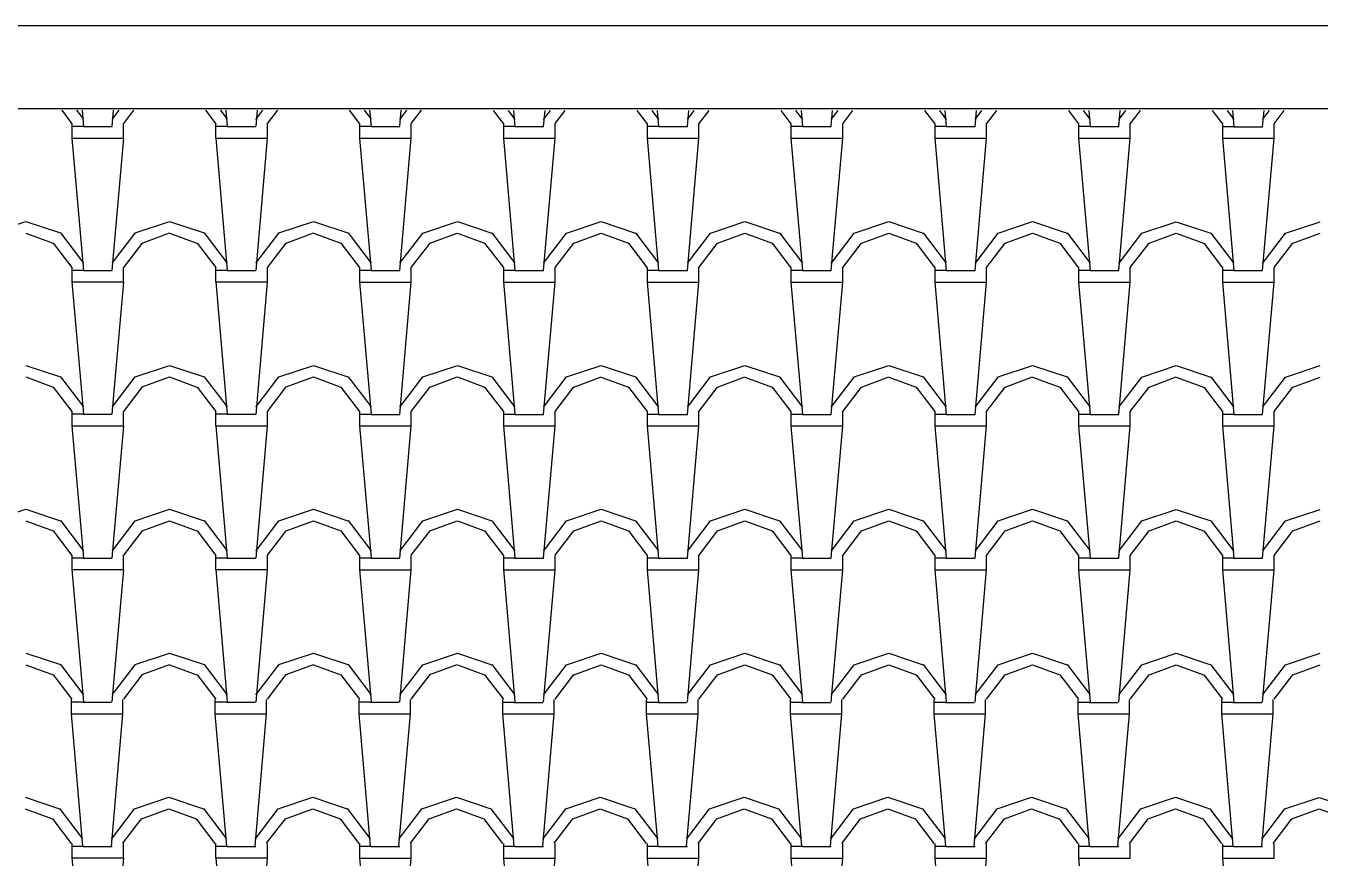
# Model space of a CAD drawing. Extents: x 32549 to 39694, y 7645 to 11950.
# Drawn here: x 33193.4 to 33328.4, y 11542.5 to 11629.3 of the extents above; entities that cross this region are included whole.
import ezdxf

# ---------------------------------------------------------------- set-up
doc = ezdxf.new("R2010")
doc.units = 0
doc.header["$LTSCALE"] = 80
doc.header["$MEASUREMENT"] = 0
doc.layers.add('ROOF', color=11, linetype='CONTINUOUS')
doc.layers.add('TEXT', color=3, linetype='CONTINUOUS')

msp = doc.modelspace()

# ---------------------------------------------------------------- linework, layer by layer
at = {"layer": 'ROOF'}
for p, q in [((33197.09, 11620.46), (33198.16, 11619.06)), ((33198.65, 11620.46), (33199.35, 11619.53)), ((33199.21, 11620.46), (33199.36, 11618.77)), ((33202.35, 11619.51), (33203.07, 11620.46)), ((33202.36, 11618.77), (33202.5, 11620.46)), ((33203.56, 11619.07), (33204.62, 11620.46)), ((33212.09, 11620.46), (33213.16, 11619.06)), ((33213.65, 11620.46), (33214.35, 11619.53)), ((33214.21, 11620.46), (33214.36, 11618.77)), ((33217.35, 11619.51), (33218.07, 11620.46)), ((33217.36, 11618.76), (33217.5, 11620.46)), ((33218.56, 11619.07), (33219.62, 11620.46)), ((33227.09, 11620.46), (33228.16, 11619.06)), ((33228.65, 11620.46), (33229.36, 11619.53)), ((33229.21, 11620.46), (33229.36, 11618.77)), ((33232.35, 11619.51), (33233.08, 11620.46)), ((33232.36, 11618.76), (33232.51, 11620.46)), ((33233.56, 11619.07), (33234.62, 11620.46)), ((33242.09, 11620.45), (33243.16, 11619.06)), ((33243.65, 11620.45), (33244.36, 11619.52)), ((33244.21, 11620.45), (33244.36, 11618.77)), ((33247.36, 11619.51), (33248.08, 11620.45)), ((33247.36, 11618.76), (33247.51, 11620.45)), ((33248.56, 11619.07), (33249.62, 11620.45)), ((33257.09, 11620.45), (33258.16, 11619.05)), ((33258.65, 11620.45), (33259.36, 11619.52)), ((33259.21, 11620.45), (33259.36, 11618.76)), ((33262.36, 11619.51), (33263.08, 11620.45)), ((33262.36, 11618.76), (33262.51, 11620.45)), ((33263.56, 11619.06), (33264.62, 11620.45)), ((33272.1, 11620.45), (33273.16, 11619.05)), ((33273.65, 11620.45), (33274.36, 11619.52)), ((33274.21, 11620.45), (33274.36, 11618.76)), ((33277.36, 11619.5), (33278.08, 11620.45)), ((33277.36, 11618.76), (33277.51, 11620.45)), ((33278.56, 11619.06), (33279.62, 11620.45)), ((33287.1, 11620.45), (33288.16, 11619.05)), ((33288.65, 11620.45), (33289.36, 11619.52)), ((33289.21, 11620.45), (33289.36, 11618.76)), ((33292.36, 11619.5), (33293.08, 11620.45)), ((33292.36, 11618.75), (33292.51, 11620.45)), ((33293.56, 11619.06), (33294.62, 11620.45)), ((33302.1, 11620.45), (33303.16, 11619.05)), ((33303.65, 11620.45), (33304.36, 11619.52)), ((33304.22, 11620.45), (33304.36, 11618.76)), ((33307.36, 11619.5), (33308.08, 11620.45)), ((33307.36, 11618.75), (33307.51, 11620.45)), ((33308.56, 11619.06), (33309.62, 11620.45)), ((33317.1, 11620.44), (33318.17, 11619.05)), ((33318.65, 11620.44), (33319.36, 11619.51)), ((33319.22, 11620.44), (33319.36, 11618.76)), ((33322.36, 11619.5), (33323.08, 11620.44)), ((33322.36, 11618.75), (33322.51, 11620.44)), ((33323.56, 11619.06), (33324.62, 11620.44)), ((33198.15, 11619.07), (33198.15, 11617.57)), ((33199.35, 11618.77), (33198.15, 11618.77)), ((33199.35, 11618.77), (33202.35, 11618.77)), ((33203.55, 11617.57), (33203.55, 11619.07)), ((33213.15, 11619.07), (33213.15, 11617.57)), ((33214.35, 11618.77), (33213.15, 11618.77)), ((33214.35, 11618.77), (33217.35, 11618.77)), ((33218.55, 11617.57), (33218.55, 11619.07)), ((33228.16, 11619.06), (33228.16, 11617.56)), ((33229.36, 11618.76), (33228.16, 11618.76)), ((33229.36, 11618.76), (33232.36, 11618.76)), ((33233.56, 11617.56), (33233.56, 11619.06)), ((33243.16, 11619.06), (33243.16, 11617.56)), ((33244.36, 11618.76), (33243.16, 11618.76)), ((33244.36, 11618.76), (33247.36, 11618.76)), ((33248.56, 11617.56), (33248.56, 11619.06)), ((33258.16, 11619.06), (33258.16, 11617.56)), ((33259.36, 11618.76), (33258.16, 11618.76)), ((33259.36, 11618.76), (33262.36, 11618.76)), ((33263.56, 11617.56), (33263.56, 11619.06)), ((33273.16, 11619.06), (33273.16, 11617.56)), ((33274.36, 11618.76), (33273.16, 11618.76)), ((33274.36, 11618.76), (33277.36, 11618.76)), ((33278.56, 11617.56), (33278.56, 11619.06)), ((33288.16, 11619.06), (33288.16, 11617.56)), ((33289.36, 11618.76), (33288.16, 11618.76)), ((33289.36, 11618.76), (33292.36, 11618.76)), ((33293.56, 11617.56), (33293.56, 11619.06)), ((33303.16, 11619.06), (33303.16, 11617.56)), ((33304.36, 11618.76), (33303.16, 11618.76)), ((33304.36, 11618.76), (33307.36, 11618.76)), ((33308.56, 11617.56), (33308.56, 11619.06)), ((33318.16, 11619.05), (33318.16, 11617.55)), ((33319.36, 11618.75), (33318.16, 11618.75)), ((33319.36, 11618.75), (33322.36, 11618.75)), ((33323.56, 11617.55), (33323.56, 11619.05)), ((33198.15, 11617.57), (33199.35, 11617.57)), ((33198.16, 11617.57), (33199.36, 11603.77)), ((33199.35, 11617.57), (33203.55, 11617.57)), ((33202.36, 11603.77), (33203.56, 11617.57)), ((33213.15, 11617.57), (33214.35, 11617.57)), ((33213.16, 11617.57), (33214.36, 11603.77)), ((33214.35, 11617.57), (33218.55, 11617.57)), ((33217.36, 11603.76), (33218.56, 11617.56)), ((33228.16, 11617.57), (33229.36, 11603.77)), ((33228.16, 11617.56), (33229.36, 11617.56)), ((33229.36, 11617.56), (33233.56, 11617.56)), ((33232.36, 11603.76), (33233.56, 11617.56)), ((33243.16, 11617.57), (33244.36, 11603.77)), ((33243.16, 11617.56), (33244.36, 11617.56)), ((33244.36, 11617.56), (33248.56, 11617.56)), ((33247.36, 11603.76), (33248.56, 11617.56)), ((33258.16, 11617.56), (33259.36, 11603.76)), ((33258.16, 11617.56), (33259.36, 11617.56)), ((33259.36, 11617.56), (33263.56, 11617.56)), ((33262.36, 11603.76), (33263.56, 11617.56)), ((33273.16, 11617.56), (33274.36, 11603.76)), ((33273.16, 11617.56), (33274.36, 11617.56)), ((33274.36, 11617.56), (33278.56, 11617.56)), ((33277.36, 11603.76), (33278.56, 11617.56)), ((33288.16, 11617.56), (33289.36, 11603.76)), ((33288.16, 11617.56), (33289.36, 11617.56)), ((33289.36, 11617.56), (33293.56, 11617.56)), ((33292.36, 11603.75), (33293.56, 11617.55)), ((33303.16, 11617.56), (33304.36, 11603.76)), ((33303.16, 11617.56), (33304.36, 11617.56)), ((33304.36, 11617.56), (33308.56, 11617.56)), ((33307.36, 11603.75), (33308.56, 11617.55)), ((33318.16, 11617.56), (33319.36, 11603.76)), ((33318.16, 11617.55), (33319.36, 11617.55)), ((33319.36, 11617.55), (33323.56, 11617.55)), ((33322.36, 11603.75), (33323.56, 11617.55)), ((33189.75, 11607.67), (33193.35, 11608.87)), ((33193.35, 11608.87), (33196.95, 11607.67)), ((33204.75, 11607.67), (33208.35, 11608.87)), ((33208.35, 11608.87), (33211.95, 11607.67)), ((33219.75, 11607.67), (33223.35, 11608.87)), ((33223.35, 11608.87), (33226.95, 11607.67)), ((33234.76, 11607.66), (33238.36, 11608.86)), ((33238.36, 11608.86), (33241.96, 11607.66)), ((33249.76, 11607.66), (33253.36, 11608.86)), ((33253.36, 11608.86), (33256.96, 11607.66)), ((33264.76, 11607.66), (33268.36, 11608.86)), ((33268.36, 11608.86), (33271.96, 11607.66)), ((33279.76, 11607.66), (33283.36, 11608.86)), ((33283.36, 11608.86), (33286.96, 11607.66)), ((33294.76, 11607.66), (33298.36, 11608.86)), ((33298.36, 11608.86), (33301.96, 11607.66)), ((33309.76, 11607.65), (33313.36, 11608.85)), ((33313.36, 11608.85), (33316.96, 11607.65)), ((33324.76, 11607.65), (33328.36, 11608.85)), ((33193.35, 11607.66), (33196.2, 11606.61)), ((33196.21, 11606.61), (33198.16, 11604.06)), ((33196.95, 11607.68), (33199.35, 11604.53)), ((33202.35, 11604.51), (33204.75, 11607.66)), ((33203.56, 11604.07), (33205.51, 11606.62)), ((33205.5, 11606.62), (33208.35, 11607.67)), ((33208.35, 11607.66), (33211.2, 11606.61)), ((33211.21, 11606.61), (33213.16, 11604.06)), ((33211.95, 11607.68), (33214.35, 11604.53)), ((33217.35, 11604.51), (33219.75, 11607.66)), ((33218.56, 11604.07), (33220.51, 11606.62)), ((33220.5, 11606.62), (33223.35, 11607.67)), ((33223.35, 11607.66), (33226.2, 11606.61)), ((33226.21, 11606.61), (33228.16, 11604.06)), ((33226.96, 11607.68), (33229.36, 11604.53)), ((33232.35, 11604.51), (33234.75, 11607.66)), ((33233.56, 11604.07), (33235.51, 11606.62)), ((33235.5, 11606.61), (33238.35, 11607.66)), ((33238.36, 11607.66), (33241.21, 11606.61)), ((33241.21, 11606.61), (33243.16, 11604.06)), ((33241.96, 11607.67), (33244.36, 11604.52)), ((33247.36, 11604.51), (33249.76, 11607.66)), ((33248.56, 11604.07), (33250.51, 11606.62)), ((33250.51, 11606.61), (33253.36, 11607.66)), ((33253.36, 11607.65), (33256.21, 11606.6)), ((33256.21, 11606.6), (33258.16, 11604.05)), ((33256.96, 11607.67), (33259.36, 11604.52)), ((33262.36, 11604.51), (33264.76, 11607.66)), ((33263.56, 11604.06), (33265.51, 11606.61)), ((33265.51, 11606.61), (33268.36, 11607.66)), ((33268.36, 11607.65), (33271.21, 11606.6)), ((33271.21, 11606.6), (33273.16, 11604.05)), ((33271.96, 11607.67), (33274.36, 11604.52)), ((33277.36, 11604.5), (33279.76, 11607.65)), ((33278.56, 11604.06), (33280.51, 11606.61)), ((33280.51, 11606.61), (33283.36, 11607.66)), ((33283.36, 11607.65), (33286.21, 11606.6)), ((33286.21, 11606.6), (33288.16, 11604.05)), ((33286.96, 11607.67), (33289.36, 11604.52)), ((33292.36, 11604.5), (33294.76, 11607.65)), ((33293.56, 11604.06), (33295.51, 11606.61)), ((33295.51, 11606.61), (33298.36, 11607.66)), ((33298.36, 11607.65), (33301.21, 11606.6)), ((33301.21, 11606.6), (33303.16, 11604.05)), ((33301.96, 11607.67), (33304.36, 11604.52)), ((33307.36, 11604.5), (33309.76, 11607.65)), ((33308.56, 11604.06), (33310.51, 11606.61)), ((33310.51, 11606.61), (33313.36, 11607.66)), ((33313.36, 11607.65), (33316.21, 11606.6)), ((33316.22, 11606.6), (33318.17, 11604.05)), ((33316.96, 11607.66), (33319.36, 11604.51)), ((33322.36, 11604.5), (33324.76, 11607.65)), ((33323.56, 11604.06), (33325.51, 11606.61)), ((33325.51, 11606.6), (33328.36, 11607.65)), ((33198.15, 11604.07), (33198.15, 11602.57)), ((33199.35, 11603.77), (33198.15, 11603.77)), ((33199.35, 11603.77), (33202.35, 11603.77)), ((33203.55, 11602.57), (33203.55, 11604.07)), ((33213.15, 11604.07), (33213.15, 11602.57)), ((33214.35, 11603.77), (33213.15, 11603.77)), ((33214.35, 11603.77), (33217.35, 11603.77)), ((33218.55, 11602.57), (33218.55, 11604.07)), ((33228.16, 11604.06), (33228.16, 11602.56)), ((33229.36, 11603.76), (33228.16, 11603.76)), ((33229.36, 11603.76), (33232.36, 11603.76)), ((33233.56, 11602.56), (33233.56, 11604.06)), ((33243.16, 11604.06), (33243.16, 11602.56)), ((33244.36, 11603.76), (33243.16, 11603.76)), ((33244.36, 11603.76), (33247.36, 11603.76)), ((33248.56, 11602.56), (33248.56, 11604.06)), ((33258.16, 11604.06), (33258.16, 11602.56)), ((33259.36, 11603.76), (33258.16, 11603.76)), ((33259.36, 11603.76), (33262.36, 11603.76)), ((33263.56, 11602.56), (33263.56, 11604.06)), ((33273.16, 11604.06), (33273.16, 11602.56)), ((33274.36, 11603.76), (33273.16, 11603.76)), ((33274.36, 11603.76), (33277.36, 11603.76)), ((33278.56, 11602.56), (33278.56, 11604.06)), ((33288.16, 11604.06), (33288.16, 11602.56)), ((33289.36, 11603.76), (33288.16, 11603.76)), ((33289.36, 11603.76), (33292.36, 11603.76)), ((33293.56, 11602.56), (33293.56, 11604.06)), ((33303.16, 11604.06), (33303.16, 11602.56)), ((33304.36, 11603.76), (33303.16, 11603.76)), ((33304.36, 11603.76), (33307.36, 11603.76)), ((33308.56, 11602.56), (33308.56, 11604.06)), ((33318.16, 11604.05), (33318.16, 11602.55)), ((33319.36, 11603.75), (33318.16, 11603.75)), ((33319.36, 11603.75), (33322.36, 11603.75)), ((33323.56, 11602.55), (33323.56, 11604.05)), ((33198.15, 11602.57), (33199.35, 11602.57)), ((33198.16, 11602.57), (33199.36, 11588.77)), ((33199.35, 11602.57), (33203.55, 11602.57)), ((33202.36, 11588.77), (33203.56, 11602.57)), ((33213.15, 11602.57), (33214.35, 11602.57)), ((33213.16, 11602.57), (33214.36, 11588.77)), ((33214.35, 11602.57), (33218.55, 11602.57)), ((33217.36, 11588.76), (33218.56, 11602.56)), ((33228.16, 11602.57), (33229.36, 11588.77)), ((33228.16, 11602.56), (33229.36, 11602.56)), ((33229.36, 11602.56), (33233.56, 11602.56)), ((33232.36, 11588.76), (33233.56, 11602.56)), ((33243.16, 11602.57), (33244.36, 11588.77)), ((33243.16, 11602.56), (33244.36, 11602.56)), ((33244.36, 11602.56), (33248.56, 11602.56)), ((33247.36, 11588.76), (33248.56, 11602.56)), ((33258.16, 11602.56), (33259.36, 11588.76)), ((33258.16, 11602.56), (33259.36, 11602.56)), ((33259.36, 11602.56), (33263.56, 11602.56)), ((33262.36, 11588.76), (33263.56, 11602.56)), ((33273.16, 11602.56), (33274.36, 11588.76)), ((33273.16, 11602.56), (33274.36, 11602.56)), ((33274.36, 11602.56), (33278.56, 11602.56)), ((33277.36, 11588.76), (33278.56, 11602.56)), ((33288.16, 11602.56), (33289.36, 11588.76)), ((33288.16, 11602.56), (33289.36, 11602.56)), ((33289.36, 11602.56), (33293.56, 11602.56)), ((33292.36, 11588.75), (33293.56, 11602.55)), ((33303.16, 11602.56), (33304.36, 11588.76)), ((33303.16, 11602.56), (33304.36, 11602.56)), ((33304.36, 11602.56), (33308.56, 11602.56)), ((33307.36, 11588.75), (33308.56, 11602.55)), ((33318.16, 11602.56), (33319.36, 11588.76)), ((33318.16, 11602.55), (33319.36, 11602.55)), ((33319.36, 11602.55), (33323.56, 11602.55)), ((33322.36, 11588.75), (33323.56, 11602.55)), ((33193.35, 11593.87), (33196.95, 11592.67)), ((33204.75, 11592.67), (33208.35, 11593.87)), ((33208.35, 11593.87), (33211.95, 11592.67)), ((33219.75, 11592.67), (33223.35, 11593.87)), ((33223.35, 11593.87), (33226.95, 11592.67)), ((33234.76, 11592.66), (33238.36, 11593.86)), ((33238.36, 11593.86), (33241.96, 11592.66)), ((33249.76, 11592.66), (33253.36, 11593.86)), ((33253.36, 11593.86), (33256.96, 11592.66)), ((33264.76, 11592.66), (33268.36, 11593.86)), ((33268.36, 11593.86), (33271.96, 11592.66)), ((33279.76, 11592.66), (33283.36, 11593.86)), ((33283.36, 11593.86), (33286.96, 11592.66)), ((33294.76, 11592.66), (33298.36, 11593.86)), ((33298.36, 11593.86), (33301.96, 11592.66)), ((33309.76, 11592.65), (33313.36, 11593.85)), ((33313.36, 11593.85), (33316.96, 11592.65)), ((33324.76, 11592.65), (33328.36, 11593.85)), ((33193.35, 11592.66), (33196.2, 11591.61)), ((33196.21, 11591.61), (33198.16, 11589.06)), ((33196.95, 11592.68), (33199.35, 11589.53)), ((33202.35, 11589.51), (33204.75, 11592.66)), ((33203.56, 11589.07), (33205.51, 11591.62)), ((33205.5, 11591.62), (33208.35, 11592.67)), ((33208.35, 11592.66), (33211.2, 11591.61)), ((33211.21, 11591.61), (33213.16, 11589.06)), ((33211.95, 11592.68), (33214.35, 11589.53)), ((33217.35, 11589.51), (33219.75, 11592.66)), ((33218.56, 11589.07), (33220.51, 11591.62)), ((33220.5, 11591.62), (33223.35, 11592.67)), ((33223.35, 11592.66), (33226.2, 11591.61)), ((33226.21, 11591.61), (33228.16, 11589.06)), ((33226.96, 11592.68), (33229.36, 11589.53)), ((33232.35, 11589.51), (33234.75, 11592.66)), ((33233.56, 11589.07), (33235.51, 11591.62)), ((33235.5, 11591.61), (33238.35, 11592.66)), ((33238.36, 11592.66), (33241.21, 11591.61)), ((33241.21, 11591.61), (33243.16, 11589.06)), ((33241.96, 11592.67), (33244.36, 11589.52)), ((33247.36, 11589.51), (33249.76, 11592.66)), ((33248.56, 11589.07), (33250.51, 11591.62)), ((33250.51, 11591.61), (33253.36, 11592.66)), ((33253.36, 11592.65), (33256.21, 11591.6)), ((33256.21, 11591.6), (33258.16, 11589.05)), ((33256.96, 11592.67), (33259.36, 11589.52)), ((33262.36, 11589.51), (33264.76, 11592.66)), ((33263.56, 11589.06), (33265.51, 11591.61)), ((33265.51, 11591.61), (33268.36, 11592.66)), ((33268.36, 11592.65), (33271.21, 11591.6)), ((33271.21, 11591.6), (33273.16, 11589.05)), ((33271.96, 11592.67), (33274.36, 11589.52)), ((33277.36, 11589.5), (33279.76, 11592.65)), ((33278.56, 11589.06), (33280.51, 11591.61)), ((33280.51, 11591.61), (33283.36, 11592.66)), ((33283.36, 11592.65), (33286.21, 11591.6)), ((33286.21, 11591.6), (33288.16, 11589.05)), ((33286.96, 11592.67), (33289.36, 11589.52)), ((33292.36, 11589.5), (33294.76, 11592.65)), ((33293.56, 11589.06), (33295.51, 11591.61)), ((33295.51, 11591.61), (33298.36, 11592.66)), ((33298.36, 11592.65), (33301.21, 11591.6)), ((33301.21, 11591.6), (33303.16, 11589.05)), ((33301.96, 11592.67), (33304.36, 11589.52)), ((33307.36, 11589.5), (33309.76, 11592.65)), ((33308.56, 11589.06), (33310.51, 11591.61)), ((33310.51, 11591.61), (33313.36, 11592.66)), ((33313.36, 11592.65), (33316.21, 11591.6)), ((33316.22, 11591.6), (33318.17, 11589.05)), ((33316.96, 11592.66), (33319.36, 11589.51)), ((33322.36, 11589.5), (33324.76, 11592.65)), ((33323.56, 11589.06), (33325.51, 11591.61)), ((33325.51, 11591.6), (33328.36, 11592.65)), ((33198.15, 11589.07), (33198.15, 11587.57)), ((33203.55, 11587.57), (33203.55, 11589.07)), ((33213.15, 11589.07), (33213.15, 11587.57)), ((33218.55, 11587.57), (33218.55, 11589.07)), ((33228.16, 11589.06), (33228.16, 11587.56)), ((33233.56, 11587.56), (33233.56, 11589.06)), ((33243.16, 11589.06), (33243.16, 11587.56)), ((33248.56, 11587.56), (33248.56, 11589.06)), ((33258.16, 11589.06), (33258.16, 11587.56)), ((33263.56, 11587.56), (33263.56, 11589.06)), ((33273.16, 11589.06), (33273.16, 11587.56)), ((33278.56, 11587.56), (33278.56, 11589.06)), ((33288.16, 11589.06), (33288.16, 11587.56)), ((33293.56, 11587.56), (33293.56, 11589.06)), ((33303.16, 11589.06), (33303.16, 11587.56)), ((33308.56, 11587.56), (33308.56, 11589.06)), ((33318.16, 11589.05), (33318.16, 11587.55)), ((33323.56, 11587.55), (33323.56, 11589.05)), ((33199.35, 11588.77), (33198.15, 11588.77)), ((33198.15, 11587.57), (33199.35, 11587.57)), ((33198.16, 11587.57), (33199.36, 11573.77)), ((33199.35, 11588.77), (33202.35, 11588.77)), ((33199.35, 11587.57), (33203.55, 11587.57)), ((33202.36, 11573.77), (33203.56, 11587.57)), ((33214.35, 11588.77), (33213.15, 11588.77)), ((33213.15, 11587.57), (33214.35, 11587.57)), ((33213.16, 11587.57), (33214.36, 11573.77)), ((33214.35, 11588.77), (33217.35, 11588.77)), ((33214.35, 11587.57), (33218.55, 11587.57)), ((33217.36, 11573.76), (33218.56, 11587.56)), ((33229.36, 11588.76), (33228.16, 11588.76)), ((33228.16, 11587.57), (33229.36, 11573.77)), ((33228.16, 11587.56), (33229.36, 11587.56)), ((33229.36, 11588.76), (33232.36, 11588.76)), ((33229.36, 11587.56), (33233.56, 11587.56)), ((33232.36, 11573.76), (33233.56, 11587.56)), ((33244.36, 11588.76), (33243.16, 11588.76)), ((33243.16, 11587.57), (33244.36, 11573.77)), ((33243.16, 11587.56), (33244.36, 11587.56)), ((33244.36, 11588.76), (33247.36, 11588.76)), ((33244.36, 11587.56), (33248.56, 11587.56)), ((33247.36, 11573.76), (33248.56, 11587.56)), ((33259.36, 11588.76), (33258.16, 11588.76)), ((33258.16, 11587.56), (33259.36, 11573.76)), ((33258.16, 11587.56), (33259.36, 11587.56)), ((33259.36, 11588.76), (33262.36, 11588.76)), ((33259.36, 11587.56), (33263.56, 11587.56)), ((33262.36, 11573.76), (33263.56, 11587.56)), ((33274.36, 11588.76), (33273.16, 11588.76)), ((33273.16, 11587.56), (33274.36, 11573.76)), ((33273.16, 11587.56), (33274.36, 11587.56)), ((33274.36, 11588.76), (33277.36, 11588.76)), ((33274.36, 11587.56), (33278.56, 11587.56)), ((33277.36, 11573.76), (33278.56, 11587.56)), ((33289.36, 11588.76), (33288.16, 11588.76)), ((33288.16, 11587.56), (33289.36, 11573.76)), ((33288.16, 11587.56), (33289.36, 11587.56)), ((33289.36, 11588.76), (33292.36, 11588.76)), ((33289.36, 11587.56), (33293.56, 11587.56)), ((33292.36, 11573.75), (33293.56, 11587.55)), ((33304.36, 11588.76), (33303.16, 11588.76)), ((33303.16, 11587.56), (33304.36, 11573.76)), ((33303.16, 11587.56), (33304.36, 11587.56)), ((33304.36, 11588.76), (33307.36, 11588.76)), ((33304.36, 11587.56), (33308.56, 11587.56)), ((33307.36, 11573.75), (33308.56, 11587.55)), ((33319.36, 11588.75), (33318.16, 11588.75)), ((33318.16, 11587.56), (33319.36, 11573.76)), ((33318.16, 11587.55), (33319.36, 11587.55)), ((33319.36, 11588.75), (33322.36, 11588.75)), ((33319.36, 11587.55), (33323.56, 11587.55)), ((33322.36, 11573.75), (33323.56, 11587.55)), ((33189.75, 11577.67), (33193.35, 11578.87)), ((33193.35, 11578.87), (33196.95, 11577.67)), ((33204.75, 11577.67), (33208.35, 11578.87)), ((33208.35, 11578.87), (33211.95, 11577.67)), ((33219.75, 11577.67), (33223.35, 11578.87)), ((33223.35, 11578.87), (33226.95, 11577.67)), ((33234.76, 11577.66), (33238.36, 11578.86)), ((33238.36, 11578.86), (33241.96, 11577.66)), ((33249.76, 11577.66), (33253.36, 11578.86)), ((33253.36, 11578.86), (33256.96, 11577.66)), ((33264.76, 11577.66), (33268.36, 11578.86)), ((33268.36, 11578.86), (33271.96, 11577.66)), ((33279.76, 11577.66), (33283.36, 11578.86)), ((33283.36, 11578.86), (33286.96, 11577.66)), ((33294.76, 11577.66), (33298.36, 11578.86)), ((33298.36, 11578.86), (33301.96, 11577.66)), ((33309.76, 11577.65), (33313.36, 11578.85)), ((33313.36, 11578.85), (33316.96, 11577.65)), ((33324.76, 11577.65), (33328.36, 11578.85)), ((33193.35, 11577.66), (33196.2, 11576.61)), ((33196.95, 11577.68), (33199.35, 11574.53)), ((33202.35, 11574.51), (33204.75, 11577.66)), ((33205.5, 11576.62), (33208.35, 11577.67)), ((33208.35, 11577.66), (33211.2, 11576.61)), ((33211.95, 11577.68), (33214.35, 11574.53)), ((33217.35, 11574.51), (33219.75, 11577.66)), ((33220.5, 11576.62), (33223.35, 11577.67)), ((33223.35, 11577.66), (33226.2, 11576.61)), ((33226.96, 11577.68), (33229.36, 11574.53)), ((33232.35, 11574.51), (33234.75, 11577.66)), ((33235.5, 11576.61), (33238.35, 11577.66)), ((33238.36, 11577.66), (33241.21, 11576.61)), ((33241.96, 11577.67), (33244.36, 11574.52)), ((33247.36, 11574.51), (33249.76, 11577.66)), ((33250.51, 11576.61), (33253.36, 11577.66)), ((33253.36, 11577.65), (33256.21, 11576.6)), ((33256.96, 11577.67), (33259.36, 11574.52)), ((33262.36, 11574.51), (33264.76, 11577.66)), ((33265.51, 11576.61), (33268.36, 11577.66)), ((33268.36, 11577.65), (33271.21, 11576.6)), ((33271.96, 11577.67), (33274.36, 11574.52)), ((33277.36, 11574.5), (33279.76, 11577.65)), ((33280.51, 11576.61), (33283.36, 11577.66)), ((33283.36, 11577.65), (33286.21, 11576.6)), ((33286.96, 11577.67), (33289.36, 11574.52)), ((33292.36, 11574.5), (33294.76, 11577.65)), ((33295.51, 11576.61), (33298.36, 11577.66)), ((33298.36, 11577.65), (33301.21, 11576.6)), ((33301.96, 11577.67), (33304.36, 11574.52)), ((33307.36, 11574.5), (33309.76, 11577.65)), ((33310.51, 11576.61), (33313.36, 11577.66)), ((33313.36, 11577.65), (33316.21, 11576.6)), ((33316.96, 11577.66), (33319.36, 11574.51)), ((33322.36, 11574.5), (33324.76, 11577.65)), ((33325.51, 11576.6), (33328.36, 11577.65)), ((33196.21, 11576.61), (33198.16, 11574.06)), ((33203.56, 11574.07), (33205.51, 11576.62)), ((33211.21, 11576.61), (33213.16, 11574.06)), ((33218.56, 11574.07), (33220.51, 11576.62)), ((33226.21, 11576.61), (33228.16, 11574.06)), ((33233.56, 11574.07), (33235.51, 11576.62)), ((33241.21, 11576.61), (33243.16, 11574.06)), ((33248.56, 11574.07), (33250.51, 11576.62)), ((33256.21, 11576.6), (33258.16, 11574.05)), ((33263.56, 11574.06), (33265.51, 11576.61)), ((33271.21, 11576.6), (33273.16, 11574.05)), ((33278.56, 11574.06), (33280.51, 11576.61)), ((33286.21, 11576.6), (33288.16, 11574.05)), ((33293.56, 11574.06), (33295.51, 11576.61)), ((33301.21, 11576.6), (33303.16, 11574.05)), ((33308.56, 11574.06), (33310.51, 11576.61)), ((33316.22, 11576.6), (33318.17, 11574.05)), ((33323.56, 11574.06), (33325.51, 11576.61)), ((33198.15, 11574.07), (33198.15, 11572.57)), ((33203.55, 11572.57), (33203.55, 11574.07)), ((33213.15, 11574.07), (33213.15, 11572.57)), ((33218.55, 11572.57), (33218.55, 11574.07)), ((33228.16, 11574.06), (33228.16, 11572.56)), ((33233.56, 11572.56), (33233.56, 11574.06)), ((33243.16, 11574.06), (33243.16, 11572.56)), ((33248.56, 11572.56), (33248.56, 11574.06)), ((33258.16, 11574.06), (33258.16, 11572.56)), ((33263.56, 11572.56), (33263.56, 11574.06)), ((33273.16, 11574.06), (33273.16, 11572.56)), ((33278.56, 11572.56), (33278.56, 11574.06)), ((33288.16, 11574.06), (33288.16, 11572.56)), ((33293.56, 11572.56), (33293.56, 11574.06)), ((33303.16, 11574.06), (33303.16, 11572.56)), ((33308.56, 11572.56), (33308.56, 11574.06)), ((33318.16, 11574.05), (33318.16, 11572.55)), ((33323.56, 11572.55), (33323.56, 11574.05)), ((33199.35, 11573.77), (33198.15, 11573.77)), ((33199.35, 11573.77), (33202.35, 11573.77)), ((33214.35, 11573.77), (33213.15, 11573.77)), ((33214.35, 11573.77), (33217.35, 11573.77)), ((33229.36, 11573.76), (33228.16, 11573.76)), ((33229.36, 11573.76), (33232.36, 11573.76)), ((33244.36, 11573.76), (33243.16, 11573.76)), ((33244.36, 11573.76), (33247.36, 11573.76)), ((33259.36, 11573.76), (33258.16, 11573.76)), ((33259.36, 11573.76), (33262.36, 11573.76)), ((33274.36, 11573.76), (33273.16, 11573.76)), ((33274.36, 11573.76), (33277.36, 11573.76)), ((33289.36, 11573.76), (33288.16, 11573.76)), ((33289.36, 11573.76), (33292.36, 11573.76)), ((33304.36, 11573.76), (33303.16, 11573.76)), ((33304.36, 11573.76), (33307.36, 11573.76)), ((33319.36, 11573.75), (33318.16, 11573.75)), ((33319.36, 11573.75), (33322.36, 11573.75)), ((33198.15, 11572.57), (33199.35, 11572.57)), ((33198.16, 11572.57), (33199.36, 11558.77)), ((33199.35, 11572.57), (33203.55, 11572.57)), ((33202.36, 11558.77), (33203.56, 11572.57)), ((33213.15, 11572.57), (33214.35, 11572.57)), ((33213.16, 11572.57), (33214.36, 11558.77)), ((33214.35, 11572.57), (33218.55, 11572.57)), ((33217.36, 11558.76), (33218.56, 11572.56)), ((33228.16, 11572.57), (33229.36, 11558.77)), ((33228.16, 11572.56), (33229.36, 11572.56)), ((33229.36, 11572.56), (33233.56, 11572.56)), ((33232.36, 11558.76), (33233.56, 11572.56)), ((33243.16, 11572.57), (33244.36, 11558.77)), ((33243.16, 11572.56), (33244.36, 11572.56)), ((33244.36, 11572.56), (33248.56, 11572.56)), ((33247.36, 11558.76), (33248.56, 11572.56)), ((33258.16, 11572.56), (33259.36, 11572.56)), ((33258.16, 11572.56), (33259.36, 11558.76)), ((33259.36, 11572.56), (33263.56, 11572.56)), ((33262.36, 11558.76), (33263.56, 11572.56)), ((33273.16, 11572.56), (33274.36, 11572.56)), ((33273.16, 11572.56), (33274.36, 11558.76)), ((33274.36, 11572.56), (33278.56, 11572.56)), ((33277.36, 11558.76), (33278.56, 11572.56)), ((33288.16, 11572.56), (33289.36, 11572.56)), ((33288.16, 11572.56), (33289.36, 11558.76)), ((33289.36, 11572.56), (33293.56, 11572.56)), ((33292.36, 11558.75), (33293.56, 11572.55)), ((33303.16, 11572.56), (33304.36, 11572.56)), ((33303.16, 11572.56), (33304.36, 11558.76)), ((33304.36, 11572.56), (33308.56, 11572.56)), ((33307.36, 11558.75), (33308.56, 11572.55)), ((33318.16, 11572.56), (33319.36, 11558.76)), ((33318.16, 11572.55), (33319.36, 11572.55)), ((33319.36, 11572.55), (33323.56, 11572.55)), ((33322.36, 11558.75), (33323.56, 11572.55)), ((33193.35, 11563.87), (33196.95, 11562.67)), ((33204.75, 11562.67), (33208.35, 11563.87)), ((33208.35, 11563.87), (33211.95, 11562.67)), ((33219.75, 11562.67), (33223.35, 11563.87)), ((33223.35, 11563.87), (33226.95, 11562.67)), ((33234.76, 11562.66), (33238.36, 11563.86)), ((33238.36, 11563.86), (33241.96, 11562.66)), ((33249.76, 11562.66), (33253.36, 11563.86)), ((33253.36, 11563.86), (33256.96, 11562.66)), ((33264.76, 11562.66), (33268.36, 11563.86)), ((33268.36, 11563.86), (33271.96, 11562.66)), ((33279.76, 11562.66), (33283.36, 11563.86)), ((33283.36, 11563.86), (33286.96, 11562.66)), ((33294.76, 11562.66), (33298.36, 11563.86)), ((33298.36, 11563.86), (33301.96, 11562.66)), ((33309.76, 11562.65), (33313.36, 11563.85)), ((33313.36, 11563.85), (33316.96, 11562.65)), ((33324.76, 11562.65), (33328.36, 11563.85)), ((33193.35, 11562.66), (33196.2, 11561.61)), ((33196.95, 11562.68), (33199.35, 11559.53)), ((33202.35, 11559.51), (33204.75, 11562.66)), ((33205.5, 11561.62), (33208.35, 11562.67)), ((33208.35, 11562.66), (33211.2, 11561.61)), ((33211.95, 11562.68), (33214.35, 11559.53)), ((33217.35, 11559.51), (33219.75, 11562.66)), ((33220.5, 11561.62), (33223.35, 11562.67)), ((33223.35, 11562.66), (33226.2, 11561.61)), ((33226.96, 11562.68), (33229.36, 11559.53)), ((33232.35, 11559.51), (33234.75, 11562.66)), ((33235.5, 11561.62), (33238.35, 11562.67)), ((33238.36, 11562.66), (33241.21, 11561.61)), ((33241.96, 11562.67), (33244.36, 11559.52)), ((33247.36, 11559.51), (33249.76, 11562.66)), ((33250.51, 11561.61), (33253.36, 11562.66)), ((33253.36, 11562.65), (33256.21, 11561.6)), ((33256.96, 11562.67), (33259.36, 11559.52)), ((33262.36, 11559.51), (33264.76, 11562.66)), ((33265.51, 11561.61), (33268.36, 11562.66)), ((33268.36, 11562.65), (33271.21, 11561.6)), ((33271.96, 11562.67), (33274.36, 11559.52)), ((33277.36, 11559.5), (33279.76, 11562.65)), ((33280.51, 11561.61), (33283.36, 11562.66)), ((33283.36, 11562.65), (33286.21, 11561.6)), ((33286.96, 11562.67), (33289.36, 11559.52)), ((33292.36, 11559.5), (33294.76, 11562.65)), ((33295.51, 11561.61), (33298.36, 11562.66)), ((33298.36, 11562.65), (33301.21, 11561.6)), ((33301.96, 11562.67), (33304.36, 11559.52)), ((33307.36, 11559.5), (33309.76, 11562.65)), ((33310.51, 11561.61), (33313.36, 11562.66)), ((33313.36, 11562.65), (33316.21, 11561.6)), ((33316.96, 11562.66), (33319.36, 11559.51)), ((33322.36, 11559.5), (33324.76, 11562.65)), ((33325.51, 11561.6), (33328.36, 11562.65)), ((33196.21, 11561.61), (33198.16, 11559.06)), ((33203.56, 11559.07), (33205.51, 11561.62)), ((33211.21, 11561.61), (33213.16, 11559.06)), ((33218.56, 11559.07), (33220.51, 11561.62)), ((33226.21, 11561.61), (33228.16, 11559.06)), ((33233.56, 11559.07), (33235.51, 11561.62)), ((33241.21, 11561.61), (33243.16, 11559.06)), ((33248.56, 11559.07), (33250.51, 11561.62)), ((33256.21, 11561.6), (33258.16, 11559.05)), ((33263.56, 11559.06), (33265.51, 11561.61)), ((33271.21, 11561.6), (33273.16, 11559.05)), ((33278.56, 11559.06), (33280.51, 11561.61)), ((33286.21, 11561.6), (33288.16, 11559.05)), ((33293.56, 11559.06), (33295.51, 11561.61)), ((33301.21, 11561.6), (33303.16, 11559.05)), ((33308.56, 11559.06), (33310.51, 11561.61)), ((33316.22, 11561.6), (33318.17, 11559.05)), ((33323.56, 11559.06), (33325.51, 11561.61)), ((33198.07, 11559.04), (33198.07, 11557.54)), ((33199.27, 11558.74), (33198.07, 11558.74)), ((33199.27, 11558.74), (33202.27, 11558.74)), ((33203.47, 11557.54), (33203.47, 11559.04)), ((33213.07, 11559.04), (33213.07, 11557.54)), ((33214.27, 11558.74), (33213.07, 11558.74)), ((33214.27, 11558.74), (33217.27, 11558.74)), ((33218.47, 11557.54), (33218.47, 11559.04)), ((33228.07, 11559.04), (33228.07, 11557.54)), ((33229.27, 11558.74), (33228.07, 11558.74)), ((33229.27, 11558.74), (33232.27, 11558.74)), ((33233.47, 11557.54), (33233.47, 11559.04)), ((33243.07, 11559.03), (33243.07, 11557.53)), ((33244.27, 11558.73), (33243.07, 11558.73)), ((33244.27, 11558.73), (33247.27, 11558.73)), ((33248.47, 11557.53), (33248.47, 11559.03)), ((33258.07, 11559.03), (33258.07, 11557.53)), ((33259.27, 11558.73), (33258.07, 11558.73)), ((33259.27, 11558.73), (33262.27, 11558.73)), ((33263.47, 11557.53), (33263.47, 11559.03)), ((33273.07, 11559.03), (33273.07, 11557.53)), ((33274.27, 11558.73), (33273.07, 11558.73)), ((33274.27, 11558.73), (33277.27, 11558.73)), ((33278.47, 11557.53), (33278.47, 11559.03)), ((33288.07, 11559.03), (33288.07, 11557.53)), ((33289.27, 11558.73), (33288.07, 11558.73)), ((33289.27, 11558.73), (33292.27, 11558.73)), ((33293.47, 11557.53), (33293.47, 11559.03)), ((33303.07, 11559.03), (33303.07, 11557.53)), ((33304.27, 11558.73), (33303.07, 11558.73)), ((33304.27, 11558.73), (33307.27, 11558.73)), ((33308.47, 11557.53), (33308.47, 11559.03)), ((33318.07, 11559.02), (33318.07, 11557.52)), ((33319.27, 11558.72), (33318.07, 11558.72)), ((33319.27, 11558.72), (33322.27, 11558.72)), ((33323.47, 11557.52), (33323.47, 11559.02)), ((33198.07, 11557.54), (33199.27, 11557.54)), ((33198.07, 11557.54), (33199.27, 11543.74)), ((33199.27, 11557.54), (33203.47, 11557.54)), ((33202.27, 11543.74), (33203.47, 11557.54)), ((33213.07, 11557.54), (33214.27, 11543.74)), ((33213.07, 11557.54), (33214.27, 11557.54)), ((33214.27, 11557.54), (33218.47, 11557.54)), ((33217.27, 11543.73), (33218.47, 11557.53)), ((33228.07, 11557.54), (33229.27, 11543.74)), ((33228.07, 11557.54), (33229.27, 11557.54)), ((33229.27, 11557.54), (33233.47, 11557.54)), ((33232.27, 11543.73), (33233.47, 11557.53)), ((33243.07, 11557.54), (33244.27, 11543.74)), ((33243.07, 11557.53), (33244.27, 11557.53)), ((33244.27, 11557.53), (33248.47, 11557.53)), ((33247.27, 11543.73), (33248.47, 11557.53)), ((33258.07, 11557.54), (33259.27, 11543.74)), ((33258.07, 11557.53), (33259.27, 11557.53)), ((33259.27, 11557.53), (33263.47, 11557.53)), ((33262.27, 11543.73), (33263.47, 11557.53)), ((33273.07, 11557.53), (33274.27, 11543.73)), ((33273.07, 11557.53), (33274.27, 11557.53)), ((33274.27, 11557.53), (33278.47, 11557.53)), ((33277.27, 11543.73), (33278.47, 11557.53)), ((33288.07, 11557.53), (33289.27, 11543.73)), ((33288.07, 11557.53), (33289.27, 11557.53)), ((33289.27, 11557.53), (33293.47, 11557.53)), ((33292.27, 11543.72), (33293.47, 11557.52)), ((33303.07, 11557.53), (33304.27, 11543.73)), ((33303.07, 11557.53), (33304.27, 11557.53)), ((33304.27, 11557.53), (33308.47, 11557.53)), ((33307.27, 11543.72), (33308.47, 11557.52)), ((33318.07, 11557.53), (33319.27, 11543.73)), ((33318.07, 11557.52), (33319.27, 11557.52)), ((33319.27, 11557.52), (33323.47, 11557.52)), ((33322.27, 11543.72), (33323.47, 11557.52)), ((33193.27, 11548.84), (33196.87, 11547.64)), ((33204.67, 11547.64), (33208.27, 11548.84)), ((33208.27, 11548.84), (33211.87, 11547.64)), ((33219.67, 11547.64), (33223.27, 11548.84)), ((33223.27, 11548.84), (33226.87, 11547.64)), ((33234.67, 11547.64), (33238.27, 11548.84)), ((33238.27, 11548.84), (33241.87, 11547.64)), ((33249.67, 11547.63), (33253.27, 11548.83)), ((33253.27, 11548.83), (33256.87, 11547.63)), ((33264.67, 11547.63), (33268.27, 11548.83)), ((33268.27, 11548.83), (33271.87, 11547.63)), ((33279.67, 11547.63), (33283.27, 11548.83)), ((33283.27, 11548.83), (33286.87, 11547.63)), ((33294.67, 11547.63), (33298.27, 11548.83)), ((33298.27, 11548.83), (33301.87, 11547.63)), ((33309.67, 11547.63), (33313.27, 11548.83)), ((33313.27, 11548.83), (33316.87, 11547.63)), ((33324.67, 11547.62), (33328.27, 11548.82)), ((33328.27, 11548.82), (33331.87, 11547.62)), ((33193.27, 11547.63), (33196.12, 11546.58)), ((33196.87, 11547.65), (33199.27, 11544.5)), ((33202.27, 11544.48), (33204.67, 11547.63)), ((33205.42, 11546.59), (33208.27, 11547.64)), ((33208.27, 11547.63), (33211.12, 11546.58)), ((33211.87, 11547.65), (33214.27, 11544.5)), ((33217.27, 11544.48), (33219.67, 11547.63)), ((33220.42, 11546.59), (33223.27, 11547.64)), ((33223.27, 11547.63), (33226.12, 11546.58)), ((33226.87, 11547.65), (33229.27, 11544.5)), ((33232.27, 11544.48), (33234.67, 11547.63)), ((33235.42, 11546.59), (33238.27, 11547.64)), ((33238.27, 11547.63), (33241.12, 11546.58)), ((33241.87, 11547.64), (33244.27, 11544.49)), ((33247.27, 11544.48), (33249.67, 11547.63)), ((33250.42, 11546.58), (33253.27, 11547.63)), ((33253.27, 11547.63), (33256.12, 11546.58)), ((33256.87, 11547.64), (33259.27, 11544.49)), ((33262.27, 11544.48), (33264.67, 11547.63)), ((33265.42, 11546.58), (33268.27, 11547.63)), ((33268.27, 11547.62), (33271.12, 11546.57)), ((33271.87, 11547.64), (33274.27, 11544.49)), ((33277.27, 11544.48), (33279.67, 11547.63)), ((33280.42, 11546.58), (33283.27, 11547.63)), ((33283.27, 11547.62), (33286.12, 11546.57)), ((33286.87, 11547.64), (33289.27, 11544.49)), ((33292.27, 11544.47), (33294.67, 11547.62)), ((33295.42, 11546.58), (33298.27, 11547.63)), ((33298.27, 11547.62), (33301.12, 11546.57)), ((33301.87, 11547.64), (33304.27, 11544.49)), ((33307.27, 11544.47), (33309.67, 11547.62)), ((33310.42, 11546.58), (33313.27, 11547.63)), ((33313.27, 11547.62), (33316.12, 11546.57)), ((33316.87, 11547.63), (33319.27, 11544.48)), ((33322.27, 11544.47), (33324.67, 11547.62)), ((33325.42, 11546.57), (33328.27, 11547.62)), ((33328.27, 11547.62), (33331.12, 11546.57)), ((33196.12, 11546.58), (33198.07, 11544.03)), ((33203.47, 11544.04), (33205.42, 11546.59)), ((33211.12, 11546.58), (33213.07, 11544.03)), ((33218.47, 11544.04), (33220.42, 11546.59)), ((33226.12, 11546.58), (33228.07, 11544.03)), ((33233.47, 11544.04), (33235.42, 11546.59)), ((33241.12, 11546.58), (33243.07, 11544.03)), ((33248.47, 11544.04), (33250.42, 11546.59)), ((33256.12, 11546.58), (33258.07, 11544.03)), ((33263.47, 11544.03), (33265.42, 11546.58)), ((33271.13, 11546.57), (33273.08, 11544.02)), ((33278.47, 11544.03), (33280.42, 11546.58)), ((33286.13, 11546.57), (33288.08, 11544.02)), ((33293.47, 11544.03), (33295.42, 11546.58)), ((33301.13, 11546.57), (33303.08, 11544.02)), ((33308.47, 11544.03), (33310.42, 11546.58)), ((33316.13, 11546.57), (33318.08, 11544.02)), ((33323.47, 11544.03), (33325.42, 11546.58)), ((33198.15, 11544.01), (33198.15, 11542.51)), ((33199.35, 11543.71), (33198.15, 11543.71)), ((33199.35, 11543.71), (33202.35, 11543.71)), ((33203.55, 11542.51), (33203.55, 11544.01)), ((33213.15, 11544.01), (33213.15, 11542.51)), ((33214.35, 11543.71), (33213.15, 11543.71)), ((33214.35, 11543.71), (33217.35, 11543.71)), ((33218.55, 11542.51), (33218.55, 11544.01)), ((33228.16, 11544), (33228.16, 11542.5)), ((33229.36, 11543.7), (33228.16, 11543.7)), ((33229.36, 11543.7), (33232.36, 11543.7)), ((33233.56, 11542.5), (33233.56, 11544)), ((33243.16, 11544), (33243.16, 11542.5)), ((33244.36, 11543.7), (33243.16, 11543.7)), ((33244.36, 11543.7), (33247.36, 11543.7)), ((33248.56, 11542.5), (33248.56, 11544)), ((33258.16, 11544), (33258.16, 11542.5)), ((33259.36, 11543.7), (33258.16, 11543.7)), ((33259.36, 11543.7), (33262.36, 11543.7)), ((33263.56, 11542.5), (33263.56, 11544)), ((33273.16, 11544), (33273.16, 11542.5)), ((33274.36, 11543.7), (33273.16, 11543.7)), ((33274.36, 11543.7), (33277.36, 11543.7)), ((33278.56, 11542.5), (33278.56, 11544)), ((33288.16, 11544), (33288.16, 11542.5)), ((33289.36, 11543.7), (33288.16, 11543.7)), ((33289.36, 11543.7), (33292.36, 11543.7)), ((33293.56, 11542.5), (33293.56, 11544)), ((33303.16, 11543.99), (33303.16, 11542.49)), ((33304.36, 11543.69), (33303.16, 11543.69)), ((33304.36, 11543.69), (33307.36, 11543.69)), ((33308.56, 11542.49), (33308.56, 11543.99)), ((33318.16, 11543.99), (33318.16, 11542.49)), ((33319.36, 11543.69), (33318.16, 11543.69)), ((33319.36, 11543.69), (33322.36, 11543.69)), ((33323.56, 11542.49), (33323.56, 11543.99)), ((33198.15, 11542.51), (33199.35, 11542.51)), ((33198.16, 11542.51), (33199.36, 11528.71)), ((33199.35, 11542.51), (33203.55, 11542.51)), ((33202.36, 11528.7), (33203.56, 11542.5)), ((33213.15, 11542.51), (33214.35, 11542.51)), ((33213.16, 11542.51), (33214.36, 11528.71)), ((33214.35, 11542.51), (33218.55, 11542.51)), ((33217.36, 11528.7), (33218.56, 11542.5)), ((33228.16, 11542.51), (33229.36, 11528.71)), ((33228.16, 11542.5), (33229.36, 11542.5)), ((33229.36, 11542.5), (33233.56, 11542.5)), ((33232.36, 11528.7), (33233.56, 11542.5)), ((33243.16, 11542.51), (33244.36, 11528.71)), ((33243.16, 11542.5), (33244.36, 11542.5)), ((33244.36, 11542.5), (33248.56, 11542.5)), ((33247.36, 11528.7), (33248.56, 11542.5)), ((33258.16, 11542.5), (33259.36, 11528.7)), ((33258.16, 11542.5), (33259.36, 11542.5)), ((33259.36, 11542.5), (33263.56, 11542.5)), ((33262.36, 11528.7), (33263.56, 11542.5)), ((33273.16, 11542.5), (33274.36, 11528.7)), ((33273.16, 11542.5), (33274.36, 11542.5)), ((33274.36, 11542.5), (33278.56, 11542.5)), ((33277.36, 11528.69), (33278.56, 11542.49)), ((33288.16, 11542.5), (33289.36, 11528.7)), ((33288.16, 11542.5), (33289.36, 11542.5)), ((33289.36, 11542.5), (33293.56, 11542.5)), ((33292.36, 11528.69), (33293.56, 11542.49)), ((33303.16, 11542.5), (33304.36, 11528.7)), ((33303.16, 11542.49), (33304.36, 11542.49)), ((33304.36, 11542.49), (33308.56, 11542.49)), ((33318.16, 11542.5), (33319.36, 11528.7)), ((33318.16, 11542.49), (33319.36, 11542.49)), ((33319.36, 11542.49), (33323.56, 11542.49))]:
    msp.add_line(p, q, dxfattribs=at)
at = {"layer": 'TEXT'}
for p, q in [((33733.05, 11629.26), (32910.35, 11629.26)), ((33733.05, 11620.6), (32910.35, 11620.6))]:
    msp.add_line(p, q, dxfattribs=at)

doc.saveas('drawing.dxf')
